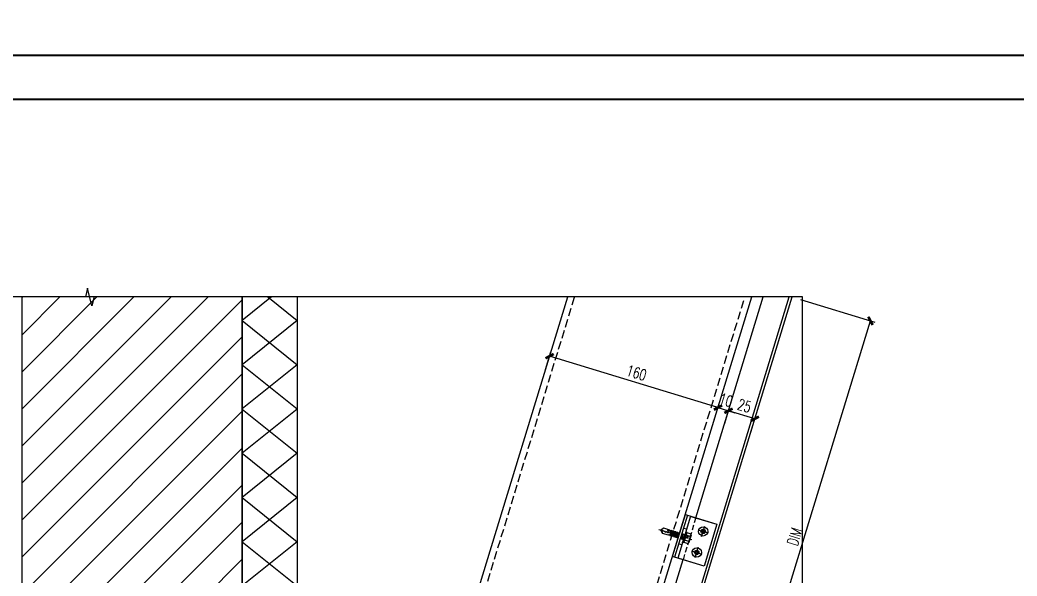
# Model space of a CAD drawing. Extents: x -160106 to 966792, y -663931 to 1550022.
# Drawn here: x -82477 to -81571, y -98396 to -97890 of the extents above; entities that cross this region are included whole.
import ezdxf
from ezdxf.enums import TextEntityAlignment as Align
from ezdxf.xclip import XClip

# ---------------------------------------------------------------- set-up
doc = ezdxf.new("R2010")
doc.units = 0
for name, pattern in [('CENTER', [2, 1.25, -0.25, 0.25, -0.25]), ('ZN-CENTER', [2, 1.25, -0.25, 0.25, -0.25]), ('ZN-DASH', [0.35, 0.25, -0.1])]:
    doc.linetypes.add(name, pattern=pattern)
for name, color, linetype in [('!ZN1-填充-8', 8, 'Continuous'), ('!ZN2-WALL-5', 5, 'Continuous'), ('!ZN3-铝板幕墙-3', 3, 'Continuous'), ('!ZN4-辅助材料-1', 1, 'Continuous'), ('!ZN4-配件-11', 11, 'Continuous'), ('!ZN5-钢材投影-40', 40, 'Continuous'), ('!ZN5-铝材投影-112', 112, 'Continuous'), ('!ZN6-虚线-8', 8, 'ZN-DASH'), ('0-cxFrame', 155, 'Continuous'), ('3符号', 173, 'Continuous'), ('A-LIN-V', 9, 'Continuous'), ('DIM', 173, 'Continuous')]:
    doc.layers.add(name, color=color, linetype=linetype)
doc.layers.add('0-cxText', color=131, linetype='Continuous', lineweight=25)
doc.styles.add('cx_tuming', font='simhei.ttf')
doc.styles.add('cx_tuqian1', font='')
doc.styles.add('DHTEXT-1', font='ROMANS.shx', dxfattribs={"width": 0.7, "bigfont": 'CHINESE.shx'})
doc.styles.add('黑体', font='simhei.ttf', dxfattribs={"height": 12})
doc.styles.get('cx_tuqian1').set_extended_font_data('SimSun')
doc.dimstyles.new('ZN4', dxfattribs={"dimscale": 4, "dimtxt": 2.5, "dimasz": 1.5, "dimexe": 1, "dimexo": 2, "dimgap": 0.9, "dimtad": 1, "dimdec": 0, "dimdsep": 46, "dimtxsty": 'DHTEXT-1', "dimblk": 'ARCHTICK', "dimcen": 2.5, "dimclrd": 173, "dimclre": 173, "dimclrt": 7, "dimazin": 2, "dimtfac": 1, "dimtix": 1, "dimtmove": 2, "dimatfit": 3, "dimfxl": 0, "dimarcsym": 0})

# ---------------------------------------------------------------- blocks, each defined once
blk = doc.blocks.new('$LinePat$保温板1')
at = {"color": 0}
for p, q in [((0, 0), (16, -20)), ((0, -20), (16, 0))]:
    blk.add_line(p, q, dxfattribs=at)
for points in [[(0, 0), (16, 0)], [(0, -20), (16, -20)]]:
    blk.add_lwpolyline(points)
blk = doc.blocks.new('*U1991')
at = {"color": 0, "linetype": 'ZN-CENTER', "ltscale": 3}
blk.add_line((24, 0), (-7.28, 0), dxfattribs=at)
at = {"ltscale": 10}
for p, q in [((-5.45, -3.46), (-5.45, 3.46)), ((-1.02, 4.62), (-4.95, 4.62)), ((-1.02, 2.31), (-4.95, 2.31)), ((-0.55, -5.12), (-0.55, 5.12)), ((-0.17, 5.48), (0, 4.84)), ((0, -4.84), (0, 4.84)), ((0, 2.08), (14.29, 2.08)), ((1.42, 2.73), (2.2, -2.73)), ((3.22, 2.73), (4, -2.73)), ((5.02, 2.73), (5.8, -2.73)), ((6.82, 2.73), (7.6, -2.73)), ((8.62, 2.73), (9.4, -2.73)), ((10.42, 2.73), (11.2, -2.73)), ((12.22, 2.73), (13, -2.73)), ((-1.02, -2.31), (-4.95, -2.31)), ((-1.02, -4.62), (-4.95, -4.62)), ((-0.17, -5.48), (0, -4.84)), ((14.29, -2.09), (0, -2.09))]:
    blk.add_line(p, q, dxfattribs=at)
for points in [[(1.83, -2.09), (1.05, 2.08), (1.42, 2.73), (1.79, 2.08), (2.57, -2.09), (2.2, -2.73)], [(3.63, -2.09), (2.85, 2.08), (3.22, 2.73), (3.59, 2.08), (4.37, -2.09), (4, -2.73)], [(5.43, -2.09), (4.65, 2.08), (5.02, 2.73), (5.39, 2.08), (6.17, -2.09), (5.8, -2.73)], [(7.23, -2.09), (6.45, 2.08), (6.82, 2.73), (7.19, 2.08), (7.97, -2.09), (7.6, -2.73)], [(9.03, -2.09), (8.25, 2.08), (8.62, 2.73), (8.99, 2.08), (9.77, -2.09), (9.4, -2.73)], [(10.83, -2.09), (10.05, 2.08), (10.42, 2.73), (10.79, 2.08), (11.57, -2.09), (11.2, -2.73)], [(12.63, -2.09), (11.85, 2.08), (12.22, 2.73), (12.59, 2.08), (13.37, -2.09), (13, -2.73)]]:
    blk.add_lwpolyline(points, close=True, dxfattribs=at)
for points in [[(14.29, -2.09, -0.414214), (14.45, -2.24), (14.45, -2.32), (20.18, -2.32), (22, -0.26), (22, 0.26), (20.18, 2.32), (14.45, 2.32), (14.45, 2.24, -0.414214), (14.29, 2.08)], [(16.51, -2.32), (16.36, -1.2), (15.83, -1.52, -0.530462), (15.03, -1.17), (14.81, 0.1, -0.651316), (15.47, 0.54), (16, 0.21), (16.77, 0.66), (22, -0.26, -0.201226), (20.18, 2.32)]]:
    blk.add_lwpolyline(points, format="xyb", dxfattribs=at)
for centre, radius, start, end in [((-3.87, 3.46), 1.58, 133.17355, 226.82645), ((0.13, 0), 5.58, 155.5673, 204.4327), ((0.07, 3.46), 1.58, 133.17355, 226.82645), ((4.07, 0), 5.58, 155.5673, 204.4327), ((7.48, -2.87), 11.32, 132.49215, 138.60636), ((-3.87, -3.46), 1.58, 133.17355, 226.82645), ((0.07, -3.46), 1.58, 133.17355, 226.82645), ((7.48, 2.87), 11.32, 221.39356, 227.50785)]:
    blk.add_arc(centre, radius, start, end, dxfattribs=at)
at = {"layer": 'Defpoints', "color": 0, "ltscale": 10, "style": 'DHTEXT-1', "width": 0.7}
blk.add_text('5.5', height=1, rotation=90, dxfattribs=at).set_placement((-2.46, -0.93), align=Align.CENTER)
blk = doc.blocks.new('*U2070')
at = {"color": 0, "linetype": 'CENTER', "ltscale": 3}
for p, q in [((4.88, 0), (-4.88, 0)), ((0, 4.88), (0, -4.88))]:
    blk.add_line(p, q, dxfattribs=at)
at = {"linetype": 'ByBlock', "ltscale": 10}
for radius in [4.2, 2, 1.23]:
    blk.add_circle((0, 0), radius, dxfattribs=at)
blk = doc.blocks.new('*U2372')
at = {"ltscale": 0.125}
blk.add_wipeout([(-20, -30), (20, -30), (20, -5), (-20, -5)], dxfattribs=at).dxf.layer = '!ZN6-虚线-8'
at = {"layer": '!ZN1-填充-8'}
h = blk.add_hatch(dxfattribs=at)
h.set_pattern_fill('NET3', color=256, scale=0.75, angle=180, style=0)
h.set_pattern_definition([(180, (-1731.706, 294.7402), (-3e-16, -2.38125), []), (240, (-1731.706, 294.7402), (2.062223, -1.190625), []), (300, (-1731.706, 294.7402), (2.062223, 1.190625), [])])
h.paths.add_polyline_path([(20, 0), (-20, 0), (-20, -2), (20, -2)])
at = {"layer": '!ZN5-铝材投影-112'}
blk.add_lwpolyline([(20, -2), (-20, -2), (-20, -30), (20, -30)], close=True, dxfattribs=at)
at = {"layer": '!ZN6-虚线-8', "linetype": 'ZN-DASH', "ltscale": 10}
for p, q in [((-7.5, -5), (-7.5, -2)), ((7.5, -5), (7.5, -2))]:
    blk.add_line(p, q, dxfattribs=at)
at = {"layer": '!ZN6-虚线-8', "color": 8, "linetype": 'ZN-DASH', "ltscale": 20}
blk.add_line((-20, -10), (20, -10), dxfattribs=at)
at = {"layer": '!ZN4-配件-11', "color": 1, "xscale": -1, "rotation": 270}
for name, p in [('*U1991', (0, -5)), ('*U2070', (-10, -20)), ('*U2070', (10, -20))]:
    blk.add_blockref(name, p, dxfattribs=at)
at = {"ltscale": 0.25}
blk.add_wipeout([(20, 0), (20, -2), (-20, -2), (-20, 0)], dxfattribs=at).dxf.layer = '!ZN4-辅助材料-1'
at = {"layer": '!ZN4-辅助材料-1'}
blk.add_lwpolyline([(20, 0), (-20, 0), (-20, -2), (20, -2)], close=True, dxfattribs=at)
at = {"layer": '!ZN5-铝材投影-112', "ltscale": 0.25}
blk.add_line((-20, -5), (20, -5), dxfattribs=at)
blk = doc.blocks.new('20250825140909')
at = {"layer": '!ZN1-填充-8'}
h = blk.add_hatch(dxfattribs=at)
h.set_pattern_fill('ANSI31', color=256, scale=15, style=0)
h.set_pattern_definition([(45, (-10180.926, 7120.73), (-16.83798, 16.83798), [])])
h.paths.add_polyline_path([(-1900, 11796.89), (-1900, 7440), (-1699.98, 7440), (-1699.98, 11796.89)])
at = {"layer": '!ZN2-WALL-5'}
for p, q in [((-1900, 7440), (-1900, 11800)), ((-1700, 7440), (-1700, 11800))]:
    blk.add_line(p, q, dxfattribs=at)
at = {"layer": '!ZN3-铝板幕墙-3'}
for p, q in [((-2118.51, 4975), (770.5, 14439)), ((-2093.51, 4971.27), (796.64, 14439)), ((-2096.01, 4971.64), (793.27, 14436.5))]:
    blk.add_line(p, q, dxfattribs=at)
at = {"layer": '!ZN5-钢材投影-40'}
for p, q in [((-1534.83, 6921.3), (766.97, 14461.67)), ((-1687.86, 6968.01), (597.18, 14453.47))]:
    blk.add_line(p, q, dxfattribs=at)
at = {"layer": '!ZN6-虚线-8', "ltscale": 30}
for p, q in [((-1540.57, 6923.05), (760.6, 14461.37)), ((-1682.12, 6966.26), (603.54, 14453.78))]:
    blk.add_line(p, q, dxfattribs=at)
at = {"layer": 'A-LIN-V', "xscale": -2.513392859260868, "yscale": 2.5, "zscale": 2.5, "rotation": 89.9976413807449}
for p in [(-1700.14, 7916.21), (-1700.14, 7876), (-1700.15, 7835.79), (-1700.15, 7795.57), (-1700.15, 7755.36), (-1700.15, 7715.14), (-1700.15, 7674.93)]:
    blk.add_blockref('$LinePat$保温板1', p, dxfattribs=at)
at = {"xscale": -1, "rotation": 73.02450059439599}
blk.add_blockref('*U2372', (-1303.05, 7680.58), dxfattribs=at)
blk = doc.blocks.new('TK22.A2 L(Dragon)')
at = {"layer": '0-cxFrame', "color": 7, "const_width": 0.5}
blk.add_lwpolyline([(0, 0), (-594, 0), (-594, 420), (0, 420)], close=True, dxfattribs=at)
at = {"layer": '0-cxFrame', "const_width": 0.5}
blk.add_lwpolyline([(-80, 10), (-574, 10), (-574, 410), (-80, 410)], close=True, dxfattribs=at)
at = {"style": '黑体', "flags": 4}
blk.add_attdef('图幅', text='', height=3.3, dxfattribs=at).set_placement((-40, 3), align=Align.RIGHT)
at = {"layer": '0-cxText', "flags": 4}
for tag, height, style, p in [('建设单位', 3.5, 'cx_tuming', (-45, 240)), ('项目名称', 3.5, 'cx_tuming', (-45, 210)), ('子项名称', 3.5, 'cx_tuming', (-45, 180)), ('工程编号', 3.3, 'cx_tuqian1', (-35, 165)), ('图名1', 3.5, 'cx_tuming', (-45, 87)), ('图名2', 3.5, 'cx_tuming', (-45, 79)), ('图名3', 3.5, 'cx_tuming', (-45, 71)), ('出图日期', 3.3, 'cx_tuqian1', (-39, 60)), ('专业', 3.3, 'cx_tuqian1', (-55, 52)), ('图号', 3.3, 'cx_tuqian1', (-55, 44)), ('版次', 3.3, 'cx_tuqian1', (-20, 44))]:
    blk.add_attdef(tag, text='', height=height, dxfattribs=dict(at, style=style)).set_placement(p, align=Align.MIDDLE)
at = {"layer": 'Defpoints', "color": 6, "flags": 4}
for tag, height, style, p in [('tufu', 3.3, '黑体', (-12, 12)), ('dwfname', 4, 'cx_tuqian1', (-80, 3))]:
    blk.add_attdef(tag, text='', height=height, dxfattribs=dict(at, style=style)).set_placement(p, align=Align.RIGHT)
blk = doc.blocks.new('_ArchTick')
at = {"color": 0, "linetype": 'ByBlock', "const_width": 0.4}
blk.add_lwpolyline([(-0.5, -0.5), (0.5, 0.5)], dxfattribs=at)
blk = doc.blocks.new('*D1216')
at = {"layer": 'Defpoints', "color": 0, "ltscale": 40, "transparency": 16777216}
for p in [(-81775.66, -98141.87), (-81704.37, -98163.63), (-81896.99, -98539.32)]:
    blk.add_point(p, dxfattribs=at)
at = {"layer": 'DIM', "color": 173, "linetype": 'ByBlock', "lineweight": -2, "ltscale": 40, "transparency": 16777216}
for p, q in [((-81768.01, -98144.2), (-81700.55, -98164.8)), ((-81825.7, -98561.08), (-81704.37, -98163.63)), ((-81889.34, -98541.66), (-81821.87, -98562.25))]:
    blk.add_line(p, q, dxfattribs=at)
at = {"layer": 'DIM', "color": 173, "lineweight": -2, "ltscale": 40, "transparency": 16777216, "xscale": 6, "yscale": 6, "zscale": 6}
for p, rotation in [((-81704.37, -98163.63), 73.02450059439612), ((-81825.7, -98561.08), 253.0245005943961)]:
    blk.add_blockref('_ArchTick', p, dxfattribs=dict(at, rotation=rotation))
at = {"layer": 'DIM', "color": 7, "ltscale": 40, "transparency": 16777216, "insert": (-81773.26, -98359.84), "char_height": 10, "attachment_point": 5, "rotation": 73.0245, "style": 'DHTEXT-1'}
blk.add_mtext('DIM', dxfattribs=at)
blk = doc.blocks.new('*D1220')
at = {"layer": 'Defpoints', "color": 0, "ltscale": 40, "transparency": 16777216}
for p in [(-81833.39, -98245.36), (-81839.47, -98265.26), (-81815.56, -98272.56)]:
    blk.add_point(p, dxfattribs=at)
at = {"layer": 'DIM', "color": 173, "linetype": 'ByBlock', "lineweight": -2, "ltscale": 40, "transparency": 16777216}
for p, q in [((-81837.13, -98257.61), (-81832.22, -98241.53)), ((-81809.48, -98252.66), (-81833.39, -98245.36)), ((-81813.22, -98264.91), (-81808.31, -98248.83))]:
    blk.add_line(p, q, dxfattribs=at)
at = {"layer": 'DIM', "color": 173, "lineweight": -2, "ltscale": 40, "transparency": 16777216, "xscale": 6, "yscale": 6, "zscale": 6}
for p, rotation in [((-81833.39, -98245.36), 163.0245005943875), ((-81809.48, -98252.66), 343.0245005943875)]:
    blk.add_blockref('_ArchTick', p, dxfattribs=dict(at, rotation=rotation))
at = {"layer": 'DIM', "color": 7, "ltscale": 40, "transparency": 16777216, "insert": (-81818.93, -98240.78), "char_height": 10, "attachment_point": 5, "rotation": 343.0245, "style": 'DHTEXT-1'}
blk.add_mtext('25', dxfattribs=at)
blk = doc.blocks.new('*D1221')
at = {"layer": 'Defpoints', "color": 0, "ltscale": 40, "transparency": 16777216}
for p in [(-81833.39, -98245.36), (-81849.03, -98262.34), (-81839.47, -98265.26)]:
    blk.add_point(p, dxfattribs=at)
at = {"layer": 'DIM', "color": 173, "linetype": 'ByBlock', "lineweight": -2, "ltscale": 40, "transparency": 16777216}
for p, q in [((-81842.96, -98242.44), (-81848.7, -98240.69)), ((-81846.7, -98254.69), (-81841.79, -98238.61)), ((-81842.96, -98242.44), (-81833.39, -98245.36)), ((-81837.13, -98257.61), (-81832.22, -98241.53)), ((-81833.39, -98245.36), (-81827.65, -98247.11))]:
    blk.add_line(p, q, dxfattribs=at)
at = {"layer": 'DIM', "color": 173, "lineweight": -2, "ltscale": 40, "transparency": 16777216, "xscale": 6, "yscale": 6, "zscale": 6}
for p, rotation in [((-81842.96, -98242.44), 343.024500594418), ((-81833.39, -98245.36), 163.024500594418)]:
    blk.add_blockref('_ArchTick', p, dxfattribs=dict(at, rotation=rotation))
at = {"layer": 'DIM', "color": 7, "ltscale": 40, "transparency": 16777216, "insert": (-81835.66, -98235.67), "char_height": 10, "attachment_point": 5, "rotation": 343.0245, "style": 'DHTEXT-1'}
blk.add_mtext('10', dxfattribs=at)
blk = doc.blocks.new('*D1222')
at = {"layer": 'Defpoints', "color": 0, "ltscale": 40, "transparency": 16777216}
for p in [(-81995.99, -98195.72), (-82002.06, -98215.63), (-81849.03, -98262.34)]:
    blk.add_point(p, dxfattribs=at)
at = {"layer": 'DIM', "color": 173, "linetype": 'ByBlock', "lineweight": -2, "ltscale": 40, "transparency": 16777216}
for p, q in [((-81999.73, -98207.98), (-81994.82, -98191.9)), ((-81842.96, -98242.44), (-81995.99, -98195.72)), ((-81846.7, -98254.69), (-81841.79, -98238.61))]:
    blk.add_line(p, q, dxfattribs=at)
at = {"layer": 'DIM', "color": 173, "lineweight": -2, "ltscale": 40, "transparency": 16777216, "xscale": 6, "yscale": 6, "zscale": 6}
for p, rotation in [((-81995.99, -98195.72), 163.0245005944173), ((-81842.96, -98242.44), 343.0245005944172)]:
    blk.add_blockref('_ArchTick', p, dxfattribs=dict(at, rotation=rotation))
at = {"layer": 'DIM', "color": 7, "ltscale": 40, "transparency": 16777216, "insert": (-81916.96, -98210.86), "char_height": 10, "attachment_point": 5, "rotation": 343.0245, "style": 'DHTEXT-1'}
blk.add_mtext('160', dxfattribs=at)

msp = doc.modelspace()

# ---------------------------------------------------------------- block references
at = {"ltscale": 1000}
ref = msp.add_blockref('20250825140909', (-80575.41, -106039.32), dxfattribs=at)
XClip(ref).set_block_clipping_path([(-2473.5095317921, 6594.0808168081), (-1190.6504754553, 7897.4553259507)])

# ---------------------------------------------------------------- next in the draw order: linework, layer by layer
at = {"layer": '3符号'}
msp.add_lwpolyline([(-81766.06, -98141.87), (-82409.91, -98141.87), (-82411.91, -98149.87), (-82415.91, -98133.87), (-82417.91, -98141.87), (-83061.77, -98141.87)], dxfattribs=at)

# ---------------------------------------------------------------- next in the draw order: block references
at = {"layer": '0-cxFrame', "xscale": 4, "yscale": 4, "zscale": 4}
msp.add_blockref('TK22.A2 L(Dragon)', (-81111.4, -99602.2), dxfattribs=at)

# ---------------------------------------------------------------- next in the draw order: dimensions: what is measured, and where the dimension line sits
at = {"layer": 'DIM', "ltscale": 40}
dim = msp.add_aligned_dim(p1=(-81896.99, -98539.32), p2=(-81775.66, -98141.87), distance=-74.54, text='DIM', dimstyle='ZN4', dxfattribs=at)
dim.commit()
dim.dimension.update_dxf_attribs({"geometry": '*D1216', "text_midpoint": (-81773.26, -98359.84)})
for p1, p2, distance, picture, middle in [((-81849.03, -98262.34), (-82002.06, -98215.63), -20.81, '*D1222', (-81916.96, -98210.86)), ((-81849.03, -98262.34), (-81839.47, -98265.26), 20.81, '*D1221', (-81835.66, -98235.67)), ((-81815.56, -98272.56), (-81839.47, -98265.26), -20.81, '*D1220', (-81818.93, -98240.78))]:
    dim = msp.add_aligned_dim(p1=p1, p2=p2, distance=distance, dimstyle='ZN4', dxfattribs=at)
    dim.commit()
    dim.dimension.update_dxf_attribs({"geometry": picture, "text_midpoint": middle})

doc.saveas('drawing.dxf')
